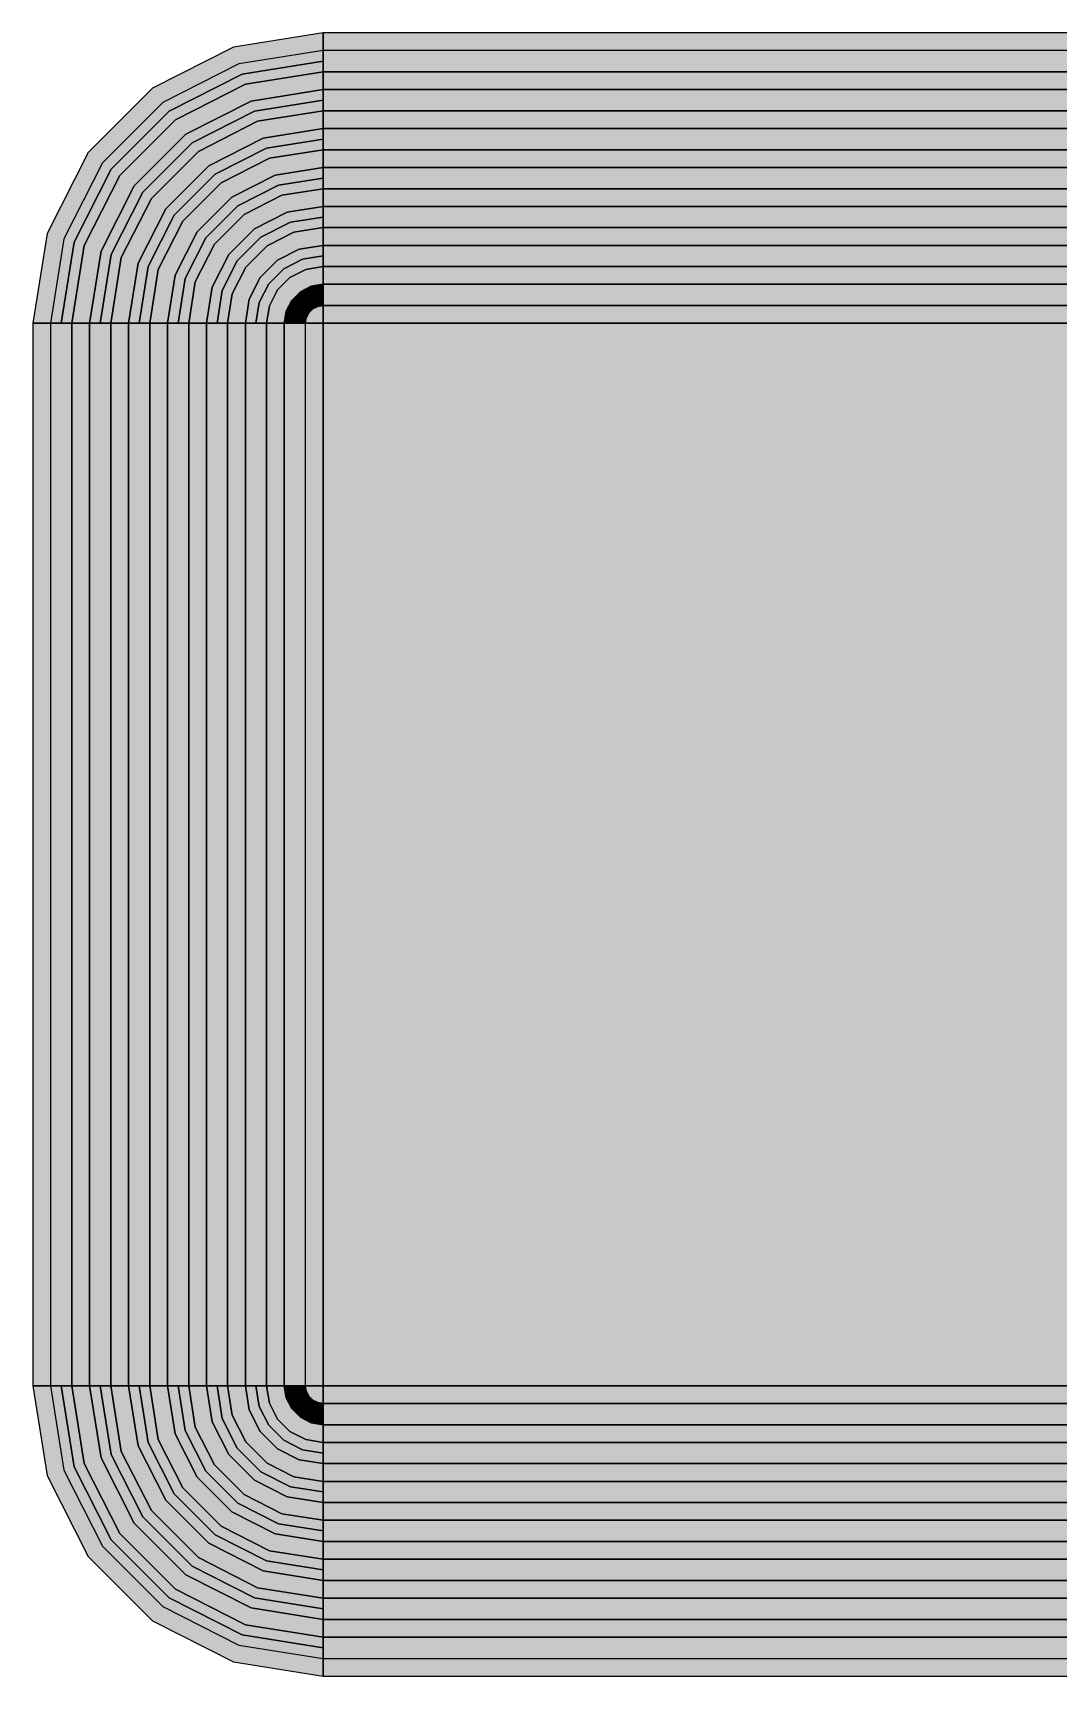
# Model space of a CAD drawing. Extents: x -200 to 7200, y -200 to 2100.
# Drawn here: x 84 to 228.8, y 834 to 1066 of the extents above; entities that cross this region are included whole.
import ezdxf

# ---------------------------------------------------------------- set-up
doc = ezdxf.new("R2010")
doc.units = 0
doc.header["$MEASUREMENT"] = 0
doc.layers.get('0').update_dxf_attribs({"linetype": 'CONTINUOUS'})
doc.layers.add('GAP', color=1, linetype='CONTINUOUS')
doc.layers.add('PIN', color=2, linetype='CONTINUOUS')

# ---------------------------------------------------------------- blocks, each defined once
blk = doc.blocks.new('R2C1BGAP')
for points in [[(125, 1066), (112.33, 1063.99), (100.9, 1058.17), (91.83, 1049.1), (86.01, 1037.67), (84, 1025), (88, 1025), (89.81, 1036.43), (95.07, 1046.75), (103.25, 1054.93), (113.57, 1060.19), (125, 1062), (125, 1066)], [(325, 1066), (125, 1066), (125, 1058), (325, 1058), (325, 1066)], [(125, 1062), (113.57, 1060.19), (103.25, 1054.93), (95.07, 1046.75), (89.81, 1036.43), (88, 1025), (92, 1025), (93.62, 1035.2), (98.3, 1044.4), (105.6, 1051.7), (114.8, 1056.38), (125, 1058), (125, 1062)], [(125, 1060.5), (114.03, 1058.76), (104.13, 1053.72), (96.28, 1045.87), (91.24, 1035.97), (89.5, 1025), (93.5, 1025), (95.04, 1034.73), (99.52, 1043.52), (106.48, 1050.48), (115.27, 1054.96), (125, 1056.5), (125, 1060.5)], [(325, 1060.5), (125, 1060.5), (125, 1052.5), (325, 1052.5), (325, 1060.5)], [(125, 1056.5), (115.27, 1054.96), (106.48, 1050.48), (99.52, 1043.52), (95.04, 1034.73), (93.5, 1025), (97.5, 1025), (98.85, 1033.5), (102.75, 1041.16), (108.84, 1047.25), (116.5, 1051.15), (125, 1052.5), (125, 1056.5)], [(125, 1055), (115.73, 1053.53), (107.37, 1049.27), (100.73, 1042.63), (96.47, 1034.27), (95, 1025), (99, 1025), (100.27, 1033.03), (103.97, 1040.28), (109.72, 1046.03), (116.97, 1049.73), (125, 1051), (125, 1055)], [(325, 1055), (125, 1055), (125, 1047), (325, 1047), (325, 1055)], [(125, 1051), (116.97, 1049.73), (109.72, 1046.03), (103.97, 1040.28), (100.27, 1033.03), (99, 1025), (103, 1025), (104.08, 1031.8), (107.2, 1037.93), (112.07, 1042.8), (118.2, 1045.92), (125, 1047), (125, 1051)], [(125, 1049.5), (117.43, 1048.3), (110.6, 1044.82), (105.18, 1039.4), (101.7, 1032.57), (100.5, 1025), (104.5, 1025), (105.5, 1031.33), (108.42, 1037.05), (112.95, 1041.58), (118.67, 1044.5), (125, 1045.5), (125, 1049.5)], [(325, 1049.5), (125, 1049.5), (125, 1041.5), (325, 1041.5), (325, 1049.5)], [(125, 1045.5), (118.67, 1044.5), (112.95, 1041.58), (108.42, 1037.05), (105.5, 1031.33), (104.5, 1025), (108.5, 1025), (109.31, 1030.1), (111.65, 1034.7), (115.3, 1038.35), (119.9, 1040.69), (125, 1041.5), (125, 1045.5)], [(125, 1044), (119.13, 1043.07), (113.83, 1040.37), (109.63, 1036.17), (106.93, 1030.87), (106, 1025), (110, 1025), (110.73, 1029.64), (112.86, 1033.82), (116.18, 1037.14), (120.36, 1039.27), (125, 1040), (125, 1044)], [(325, 1044), (125, 1044), (125, 1036), (325, 1036), (325, 1044)], [(125, 1040), (120.36, 1039.27), (116.18, 1037.14), (112.86, 1033.82), (110.73, 1029.64), (110, 1025), (114, 1025), (114.54, 1028.4), (116.1, 1031.47), (118.53, 1033.9), (121.6, 1035.46), (125, 1036), (125, 1040)], [(125, 1038.5), (120.83, 1037.84), (117.06, 1035.92), (114.08, 1032.94), (112.16, 1029.17), (111.5, 1025), (115.5, 1025), (115.96, 1027.94), (117.31, 1030.58), (119.42, 1032.69), (122.06, 1034.04), (125, 1034.5), (125, 1038.5)], [(325, 1038.5), (125, 1038.5), (125, 1030.5), (325, 1030.5), (325, 1038.5)], [(125, 1034.5), (122.06, 1034.04), (119.42, 1032.69), (117.31, 1030.58), (115.96, 1027.94), (115.5, 1025), (119.5, 1025), (119.77, 1026.7), (120.55, 1028.23), (121.77, 1029.45), (123.3, 1030.23), (125, 1030.5), (125, 1034.5)], [(125, 1033), (122.53, 1032.61), (120.3, 1031.47), (118.53, 1029.7), (117.39, 1027.47), (117, 1025), (121, 1025), (121.2, 1026.24), (121.76, 1027.35), (122.65, 1028.24), (123.76, 1028.8), (125, 1029), (125, 1033)], [(325, 1033), (125, 1033), (125, 1025), (325, 1025), (325, 1033)], [(125, 1029), (123.76, 1028.8), (122.65, 1028.24), (121.76, 1027.35), (121.2, 1026.24), (121, 1025), (125, 1025), (125, 1025), (125, 1025), (125, 1025), (125, 1025), (125, 1025), (125, 1029)], [(125, 872.5), (325, 872.5), (325, 1027.5), (125, 1027.5), (125, 872.5)], [(84, 1025), (84, 875), (92, 875), (92, 1025), (84, 1025)], [(89.5, 1025), (89.5, 875), (97.5, 875), (97.5, 1025), (89.5, 1025)], [(95, 1025), (95, 875), (103, 875), (103, 1025), (95, 1025)], [(100.5, 1025), (100.5, 875), (108.5, 875), (108.5, 1025), (100.5, 1025)], [(106, 1025), (106, 875), (114, 875), (114, 1025), (106, 1025)], [(111.5, 1025), (111.5, 875), (119.5, 875), (119.5, 1025), (111.5, 1025)], [(117, 1025), (117, 875), (125, 875), (125, 1025), (117, 1025)], [(84, 875), (86.01, 862.33), (91.83, 850.9), (100.9, 841.83), (112.33, 836.01), (125, 834), (125, 838), (113.57, 839.81), (103.25, 845.07), (95.07, 853.25), (89.81, 863.57), (88, 875), (84, 875)], [(88, 875), (89.81, 863.57), (95.07, 853.25), (103.25, 845.07), (113.57, 839.81), (125, 838), (125, 842), (114.8, 843.62), (105.6, 848.3), (98.3, 855.6), (93.62, 864.8), (92, 875), (88, 875)], [(89.5, 875), (91.24, 864.03), (96.28, 854.13), (104.13, 846.28), (114.03, 841.24), (125, 839.5), (125, 843.5), (115.27, 845.04), (106.48, 849.52), (99.52, 856.48), (95.04, 865.27), (93.5, 875), (89.5, 875)], [(93.5, 875), (95.04, 865.27), (99.52, 856.48), (106.48, 849.52), (115.27, 845.04), (125, 843.5), (125, 847.5), (116.5, 848.85), (108.84, 852.75), (102.75, 858.84), (98.85, 866.5), (97.5, 875), (93.5, 875)], [(95, 875), (96.47, 865.73), (100.73, 857.37), (107.37, 850.73), (115.73, 846.47), (125, 845), (125, 849), (116.97, 850.27), (109.72, 853.97), (103.97, 859.72), (100.27, 866.97), (99, 875), (95, 875)], [(99, 875), (100.27, 866.97), (103.97, 859.72), (109.72, 853.97), (116.97, 850.27), (125, 849), (125, 853), (118.2, 854.08), (112.07, 857.2), (107.2, 862.07), (104.08, 868.2), (103, 875), (99, 875)], [(100.5, 875), (101.7, 867.43), (105.18, 860.6), (110.6, 855.18), (117.43, 851.7), (125, 850.5), (125, 854.5), (118.67, 855.5), (112.95, 858.42), (108.42, 862.95), (105.5, 868.67), (104.5, 875), (100.5, 875)], [(104.5, 875), (105.5, 868.67), (108.42, 862.95), (112.95, 858.42), (118.67, 855.5), (125, 854.5), (125, 858.5), (119.9, 859.31), (115.3, 861.65), (111.65, 865.3), (109.31, 869.9), (108.5, 875), (104.5, 875)], [(106, 875), (106.93, 869.13), (109.63, 863.83), (113.83, 859.63), (119.13, 856.93), (125, 856), (125, 860), (120.36, 860.73), (116.18, 862.86), (112.86, 866.18), (110.73, 870.36), (110, 875), (106, 875)], [(110, 875), (110.73, 870.36), (112.86, 866.18), (116.18, 862.86), (120.36, 860.73), (125, 860), (125, 864), (121.6, 864.54), (118.53, 866.1), (116.1, 868.53), (114.54, 871.6), (114, 875), (110, 875)], [(111.5, 875), (112.16, 870.83), (114.08, 867.06), (117.06, 864.08), (120.83, 862.16), (125, 861.5), (125, 865.5), (122.06, 865.96), (119.42, 867.31), (117.31, 869.42), (115.96, 872.06), (115.5, 875), (111.5, 875)], [(115.5, 875), (115.96, 872.06), (117.31, 869.42), (119.42, 867.31), (122.06, 865.96), (125, 865.5), (125, 869.5), (123.3, 869.77), (121.77, 870.55), (120.55, 871.77), (119.77, 873.3), (119.5, 875), (115.5, 875)], [(117, 875), (117.39, 872.53), (118.53, 870.3), (120.3, 868.53), (122.53, 867.39), (125, 867), (125, 871), (123.76, 871.2), (122.65, 871.76), (121.76, 872.65), (121.2, 873.76), (121, 875), (117, 875)], [(121, 875), (121.2, 873.76), (121.76, 872.65), (122.65, 871.76), (123.76, 871.2), (125, 871), (125, 875), (125, 875), (125, 875), (125, 875), (125, 875), (125, 875), (121, 875)], [(125, 867), (325, 867), (325, 875), (125, 875), (125, 867)], [(125, 861.5), (325, 861.5), (325, 869.5), (125, 869.5), (125, 861.5)], [(125, 856), (325, 856), (325, 864), (125, 864), (125, 856)], [(125, 850.5), (325, 850.5), (325, 858.5), (125, 858.5), (125, 850.5)], [(125, 845), (325, 845), (325, 853), (125, 853), (125, 845)], [(125, 839.5), (325, 839.5), (325, 847.5), (125, 847.5), (125, 839.5)], [(125, 834), (325, 834), (325, 842), (125, 842), (125, 834)]]:
    blk.add_lwpolyline(points)
for points in [[(125, 1062), (125, 1066), (113.57, 1060.19), (112.33, 1063.99)], [(325, 1066), (125, 1066), (325, 1058), (125, 1058)], [(113.57, 1060.19), (112.33, 1063.99), (103.25, 1054.93), (100.9, 1058.17)], [(125, 1058), (125, 1062), (114.8, 1056.38), (113.57, 1060.19)], [(125, 1056.5), (125, 1060.5), (115.27, 1054.96), (114.03, 1058.76)], [(325, 1060.5), (125, 1060.5), (325, 1052.5), (125, 1052.5)], [(103.25, 1054.93), (100.9, 1058.17), (95.07, 1046.75), (91.83, 1049.1)], [(114.8, 1056.38), (113.57, 1060.19), (105.6, 1051.7), (103.25, 1054.93)], [(115.27, 1054.96), (114.03, 1058.76), (106.48, 1050.48), (104.13, 1053.72)], [(125, 1052.5), (125, 1056.5), (116.5, 1051.15), (115.27, 1054.96)], [(105.6, 1051.7), (103.25, 1054.93), (98.3, 1044.4), (95.07, 1046.75)], [(106.48, 1050.48), (104.13, 1053.72), (99.52, 1043.52), (96.28, 1045.87)], [(116.5, 1051.15), (115.27, 1054.96), (108.84, 1047.25), (106.48, 1050.48)], [(116.97, 1049.73), (115.73, 1053.53), (109.72, 1046.03), (107.37, 1049.27)], [(125, 1051), (125, 1055), (116.97, 1049.73), (115.73, 1053.53)], [(325, 1055), (125, 1055), (325, 1047), (125, 1047)], [(125, 1047), (125, 1051), (118.2, 1045.92), (116.97, 1049.73)], [(95.07, 1046.75), (91.83, 1049.1), (89.81, 1036.43), (86.01, 1037.67)], [(108.84, 1047.25), (106.48, 1050.48), (102.75, 1041.16), (99.52, 1043.52)], [(109.72, 1046.03), (107.37, 1049.27), (103.97, 1040.28), (100.73, 1042.63)], [(118.2, 1045.92), (116.97, 1049.73), (112.07, 1042.8), (109.72, 1046.03)], [(125, 1045.5), (125, 1049.5), (118.67, 1044.5), (117.43, 1048.3)], [(325, 1049.5), (125, 1049.5), (325, 1041.5), (125, 1041.5)], [(98.3, 1044.4), (95.07, 1046.75), (93.62, 1035.2), (89.81, 1036.43)], [(118.67, 1044.5), (117.43, 1048.3), (112.95, 1041.58), (110.6, 1044.82)], [(99.52, 1043.52), (96.28, 1045.87), (95.04, 1034.73), (91.24, 1035.97)], [(112.07, 1042.8), (109.72, 1046.03), (107.2, 1037.93), (103.97, 1040.28)], [(112.95, 1041.58), (110.6, 1044.82), (108.42, 1037.05), (105.18, 1039.4)], [(119.9, 1040.69), (118.67, 1044.5), (115.3, 1038.35), (112.95, 1041.58)], [(125, 1041.5), (125, 1045.5), (119.9, 1040.69), (118.67, 1044.5)], [(102.75, 1041.16), (99.52, 1043.52), (98.85, 1033.5), (95.04, 1034.73)], [(103.97, 1040.28), (100.73, 1042.63), (100.27, 1033.03), (96.47, 1034.27)], [(120.36, 1039.27), (119.13, 1043.07), (116.18, 1037.14), (113.83, 1040.37)], [(125, 1040), (125, 1044), (120.36, 1039.27), (119.13, 1043.07)], [(325, 1044), (125, 1044), (325, 1036), (125, 1036)], [(107.2, 1037.93), (103.97, 1040.28), (104.08, 1031.8), (100.27, 1033.03)], [(108.42, 1037.05), (105.18, 1039.4), (105.5, 1031.33), (101.7, 1032.57)], [(115.3, 1038.35), (112.95, 1041.58), (111.65, 1034.7), (108.42, 1037.05)], [(116.18, 1037.14), (113.83, 1040.37), (112.86, 1033.82), (109.63, 1036.17)], [(125, 1036), (125, 1040), (121.6, 1035.46), (120.36, 1039.27)], [(89.81, 1036.43), (86.01, 1037.67), (88, 1025), (84, 1025)], [(111.65, 1034.7), (108.42, 1037.05), (109.31, 1030.1), (105.5, 1031.33)], [(118.53, 1033.9), (116.18, 1037.14), (116.1, 1031.47), (112.86, 1033.82)], [(121.6, 1035.46), (120.36, 1039.27), (118.53, 1033.9), (116.18, 1037.14)], [(122.06, 1034.04), (120.83, 1037.84), (119.42, 1032.69), (117.06, 1035.92)], [(125, 1034.5), (125, 1038.5), (122.06, 1034.04), (120.83, 1037.84)], [(325, 1038.5), (125, 1038.5), (325, 1030.5), (125, 1030.5)], [(93.62, 1035.2), (89.81, 1036.43), (92, 1025), (88, 1025)], [(95.04, 1034.73), (91.24, 1035.97), (93.5, 1025), (89.5, 1025)], [(98.85, 1033.5), (95.04, 1034.73), (97.5, 1025), (93.5, 1025)], [(112.86, 1033.82), (109.63, 1036.17), (110.73, 1029.64), (106.93, 1030.87)], [(119.42, 1032.69), (117.06, 1035.92), (117.31, 1030.58), (114.08, 1032.94)], [(100.27, 1033.03), (96.47, 1034.27), (99, 1025), (95, 1025)], [(104.08, 1031.8), (100.27, 1033.03), (103, 1025), (99, 1025)], [(105.5, 1031.33), (101.7, 1032.57), (104.5, 1025), (100.5, 1025)], [(116.1, 1031.47), (112.86, 1033.82), (114.54, 1028.4), (110.73, 1029.64)], [(117.31, 1030.58), (114.08, 1032.94), (115.96, 1027.94), (112.16, 1029.17)], [(121.77, 1029.45), (119.42, 1032.69), (120.55, 1028.23), (117.31, 1030.58)], [(123.3, 1030.23), (122.06, 1034.04), (121.77, 1029.45), (119.42, 1032.69)], [(123.76, 1028.8), (122.53, 1032.61), (122.65, 1028.24), (120.3, 1031.47)], [(125, 1030.5), (125, 1034.5), (123.3, 1030.23), (122.06, 1034.04)], [(125, 1029), (125, 1033), (123.76, 1028.8), (122.53, 1032.61)], [(325, 1033), (125, 1033), (325, 1025), (125, 1025)], [(109.31, 1030.1), (105.5, 1031.33), (108.5, 1025), (104.5, 1025)], [(110.73, 1029.64), (106.93, 1030.87), (110, 1025), (106, 1025)], [(120.55, 1028.23), (117.31, 1030.58), (119.77, 1026.7), (115.96, 1027.94)], [(122.65, 1028.24), (120.3, 1031.47), (121.76, 1027.35), (118.53, 1029.7)], [(114.54, 1028.4), (110.73, 1029.64), (114, 1025), (110, 1025)], [(115.96, 1027.94), (112.16, 1029.17), (115.5, 1025), (111.5, 1025)], [(119.77, 1026.7), (115.96, 1027.94), (119.5, 1025), (115.5, 1025)], [(121.76, 1027.35), (118.53, 1029.7), (121.2, 1026.24), (117.39, 1027.47)], [(125, 1025), (122.65, 1028.24), (125, 1025), (121.76, 1027.35)], [(125, 1025), (123.76, 1028.8), (125, 1025), (122.65, 1028.24)], [(125, 1025), (125, 1029), (125, 1025), (123.76, 1028.8)], [(121.2, 1026.24), (117.39, 1027.47), (121, 1025), (117, 1025)], [(125, 1025), (121.2, 1026.24), (125, 1025), (121, 1025)], [(125, 1025), (121.76, 1027.35), (125, 1025), (121.2, 1026.24)], [(125, 872.5), (325, 872.5), (125, 1027.5), (325, 1027.5)], [(84, 1025), (84, 875), (92, 1025), (92, 875)], [(89.5, 1025), (89.5, 875), (97.5, 1025), (97.5, 875)], [(95, 1025), (95, 875), (103, 1025), (103, 875)], [(100.5, 1025), (100.5, 875), (108.5, 1025), (108.5, 875)], [(106, 1025), (106, 875), (114, 1025), (114, 875)], [(111.5, 1025), (111.5, 875), (119.5, 1025), (119.5, 875)], [(117, 1025), (117, 875), (125, 1025), (125, 875)], [(88, 875), (84, 875), (89.81, 863.57), (86.01, 862.33)], [(92, 875), (88, 875), (93.62, 864.8), (89.81, 863.57)], [(93.5, 875), (89.5, 875), (95.04, 865.27), (91.24, 864.03)], [(97.5, 875), (93.5, 875), (98.85, 866.5), (95.04, 865.27)], [(99, 875), (95, 875), (100.27, 866.97), (96.47, 865.73)], [(103, 875), (99, 875), (104.08, 868.2), (100.27, 866.97)], [(104.5, 875), (100.5, 875), (105.5, 868.67), (101.7, 867.43)], [(108.5, 875), (104.5, 875), (109.31, 869.9), (105.5, 868.67)], [(110, 875), (106, 875), (110.73, 870.36), (106.93, 869.13)], [(114, 875), (110, 875), (114.54, 871.6), (110.73, 870.36)], [(115.5, 875), (111.5, 875), (115.96, 872.06), (112.16, 870.83)], [(119.5, 875), (115.5, 875), (119.77, 873.3), (115.96, 872.06)], [(121, 875), (117, 875), (121.2, 873.76), (117.39, 872.53)], [(125, 875), (121, 875), (125, 875), (121.2, 873.76)], [(125, 875), (121.2, 873.76), (125, 875), (121.76, 872.65)], [(125, 875), (121.76, 872.65), (125, 875), (122.65, 871.76)], [(125, 875), (122.65, 871.76), (125, 875), (123.76, 871.2)], [(125, 875), (123.76, 871.2), (125, 875), (125, 871)], [(125, 867), (325, 867), (125, 875), (325, 875)], [(119.77, 873.3), (115.96, 872.06), (120.55, 871.77), (117.31, 869.42)], [(121.2, 873.76), (117.39, 872.53), (121.76, 872.65), (118.53, 870.3)], [(121.76, 872.65), (118.53, 870.3), (122.65, 871.76), (120.3, 868.53)], [(110.73, 870.36), (106.93, 869.13), (112.86, 866.18), (109.63, 863.83)], [(114.54, 871.6), (110.73, 870.36), (116.1, 868.53), (112.86, 866.18)], [(115.96, 872.06), (112.16, 870.83), (117.31, 869.42), (114.08, 867.06)], [(120.55, 871.77), (117.31, 869.42), (121.77, 870.55), (119.42, 867.31)], [(121.77, 870.55), (119.42, 867.31), (123.3, 869.77), (122.06, 865.96)], [(122.65, 871.76), (120.3, 868.53), (123.76, 871.2), (122.53, 867.39)], [(123.76, 871.2), (122.53, 867.39), (125, 871), (125, 867)], [(104.08, 868.2), (100.27, 866.97), (107.2, 862.07), (103.97, 859.72)], [(105.5, 868.67), (101.7, 867.43), (108.42, 862.95), (105.18, 860.6)], [(109.31, 869.9), (105.5, 868.67), (111.65, 865.3), (108.42, 862.95)], [(116.1, 868.53), (112.86, 866.18), (118.53, 866.1), (116.18, 862.86)], [(117.31, 869.42), (114.08, 867.06), (119.42, 867.31), (117.06, 864.08)], [(123.3, 869.77), (122.06, 865.96), (125, 869.5), (125, 865.5)], [(125, 861.5), (325, 861.5), (125, 869.5), (325, 869.5)], [(98.85, 866.5), (95.04, 865.27), (102.75, 858.84), (99.52, 856.48)], [(100.27, 866.97), (96.47, 865.73), (103.97, 859.72), (100.73, 857.37)], [(112.86, 866.18), (109.63, 863.83), (116.18, 862.86), (113.83, 859.63)], [(118.53, 866.1), (116.18, 862.86), (121.6, 864.54), (120.36, 860.73)], [(119.42, 867.31), (117.06, 864.08), (122.06, 865.96), (120.83, 862.16)], [(122.06, 865.96), (120.83, 862.16), (125, 865.5), (125, 861.5)], [(89.81, 863.57), (86.01, 862.33), (95.07, 853.25), (91.83, 850.9)], [(93.62, 864.8), (89.81, 863.57), (98.3, 855.6), (95.07, 853.25)], [(95.04, 865.27), (91.24, 864.03), (99.52, 856.48), (96.28, 854.13)], [(111.65, 865.3), (108.42, 862.95), (115.3, 861.65), (112.95, 858.42)], [(121.6, 864.54), (120.36, 860.73), (125, 864), (125, 860)], [(125, 856), (325, 856), (125, 864), (325, 864)], [(107.2, 862.07), (103.97, 859.72), (112.07, 857.2), (109.72, 853.97)], [(108.42, 862.95), (105.18, 860.6), (112.95, 858.42), (110.6, 855.18)], [(115.3, 861.65), (112.95, 858.42), (119.9, 859.31), (118.67, 855.5)], [(116.18, 862.86), (113.83, 859.63), (120.36, 860.73), (119.13, 856.93)], [(120.36, 860.73), (119.13, 856.93), (125, 860), (125, 856)], [(102.75, 858.84), (99.52, 856.48), (108.84, 852.75), (106.48, 849.52)], [(103.97, 859.72), (100.73, 857.37), (109.72, 853.97), (107.37, 850.73)], [(112.95, 858.42), (110.6, 855.18), (118.67, 855.5), (117.43, 851.7)], [(119.9, 859.31), (118.67, 855.5), (125, 858.5), (125, 854.5)], [(125, 850.5), (325, 850.5), (125, 858.5), (325, 858.5)], [(99.52, 856.48), (96.28, 854.13), (106.48, 849.52), (104.13, 846.28)], [(112.07, 857.2), (109.72, 853.97), (118.2, 854.08), (116.97, 850.27)], [(98.3, 855.6), (95.07, 853.25), (105.6, 848.3), (103.25, 845.07)], [(109.72, 853.97), (107.37, 850.73), (116.97, 850.27), (115.73, 846.47)], [(118.2, 854.08), (116.97, 850.27), (125, 853), (125, 849)], [(118.67, 855.5), (117.43, 851.7), (125, 854.5), (125, 850.5)], [(95.07, 853.25), (91.83, 850.9), (103.25, 845.07), (100.9, 841.83)], [(108.84, 852.75), (106.48, 849.52), (116.5, 848.85), (115.27, 845.04)], [(125, 845), (325, 845), (125, 853), (325, 853)], [(106.48, 849.52), (104.13, 846.28), (115.27, 845.04), (114.03, 841.24)], [(116.97, 850.27), (115.73, 846.47), (125, 849), (125, 845)], [(105.6, 848.3), (103.25, 845.07), (114.8, 843.62), (113.57, 839.81)], [(116.5, 848.85), (115.27, 845.04), (125, 847.5), (125, 843.5)], [(125, 839.5), (325, 839.5), (125, 847.5), (325, 847.5)], [(103.25, 845.07), (100.9, 841.83), (113.57, 839.81), (112.33, 836.01)], [(115.27, 845.04), (114.03, 841.24), (125, 843.5), (125, 839.5)], [(114.8, 843.62), (113.57, 839.81), (125, 842), (125, 838)], [(125, 834), (325, 834), (125, 842), (325, 842)], [(113.57, 839.81), (112.33, 836.01), (125, 838), (125, 834)]]:
    blk.add_solid(points)
blk = doc.blocks.new('R2C1BPIN')
for points in [[(125, 1063.5), (113.1, 1061.62), (102.37, 1056.15), (93.85, 1047.63), (88.38, 1036.9), (86.5, 1025), (88, 1025), (89.81, 1036.43), (95.07, 1046.75), (103.25, 1054.93), (113.57, 1060.19), (125, 1062), (125, 1063.5)], [(325, 1063.5), (125, 1063.5), (125, 1060.5), (325, 1060.5), (325, 1063.5)], [(125, 1062), (113.57, 1060.19), (103.25, 1054.93), (95.07, 1046.75), (89.81, 1036.43), (88, 1025), (89.5, 1025), (91.24, 1035.97), (96.28, 1045.87), (104.13, 1053.72), (114.03, 1058.76), (125, 1060.5), (125, 1062)], [(125, 1058), (114.8, 1056.38), (105.6, 1051.7), (98.3, 1044.4), (93.62, 1035.2), (92, 1025), (93.5, 1025), (95.04, 1034.73), (99.52, 1043.52), (106.48, 1050.48), (115.27, 1054.96), (125, 1056.5), (125, 1058)], [(325, 1058), (125, 1058), (125, 1055), (325, 1055), (325, 1058)], [(125, 1056.5), (115.27, 1054.96), (106.48, 1050.48), (99.52, 1043.52), (95.04, 1034.73), (93.5, 1025), (95, 1025), (96.47, 1034.27), (100.73, 1042.63), (107.37, 1049.27), (115.73, 1053.53), (125, 1055), (125, 1056.5)], [(125, 1052.5), (116.5, 1051.15), (108.84, 1047.25), (102.75, 1041.16), (98.85, 1033.5), (97.5, 1025), (99, 1025), (100.27, 1033.03), (103.97, 1040.28), (109.72, 1046.03), (116.97, 1049.73), (125, 1051), (125, 1052.5)], [(125, 1051), (116.97, 1049.73), (109.72, 1046.03), (103.97, 1040.28), (100.27, 1033.03), (99, 1025), (100.5, 1025), (101.7, 1032.57), (105.18, 1039.4), (110.6, 1044.82), (117.43, 1048.3), (125, 1049.5), (125, 1051)], [(325, 1052.5), (125, 1052.5), (125, 1049.5), (325, 1049.5), (325, 1052.5)], [(125, 1047), (118.2, 1045.92), (112.07, 1042.8), (107.2, 1037.93), (104.08, 1031.8), (103, 1025), (104.5, 1025), (105.5, 1031.33), (108.42, 1037.05), (112.95, 1041.58), (118.67, 1044.5), (125, 1045.5), (125, 1047)], [(325, 1047), (125, 1047), (125, 1044), (325, 1044), (325, 1047)], [(125, 1045.5), (118.67, 1044.5), (112.95, 1041.58), (108.42, 1037.05), (105.5, 1031.33), (104.5, 1025), (106, 1025), (106.93, 1030.87), (109.63, 1036.17), (113.83, 1040.37), (119.13, 1043.07), (125, 1044), (125, 1045.5)], [(125, 1041.5), (119.9, 1040.69), (115.3, 1038.35), (111.65, 1034.7), (109.31, 1030.1), (108.5, 1025), (110, 1025), (110.73, 1029.64), (112.86, 1033.82), (116.18, 1037.14), (120.36, 1039.27), (125, 1040), (125, 1041.5)], [(125, 1040), (120.36, 1039.27), (116.18, 1037.14), (112.86, 1033.82), (110.73, 1029.64), (110, 1025), (111.5, 1025), (112.16, 1029.17), (114.08, 1032.94), (117.06, 1035.92), (120.83, 1037.84), (125, 1038.5), (125, 1040)], [(325, 1041.5), (125, 1041.5), (125, 1038.5), (325, 1038.5), (325, 1041.5)], [(125, 1036), (121.6, 1035.46), (118.53, 1033.9), (116.1, 1031.47), (114.54, 1028.4), (114, 1025), (115.5, 1025), (115.96, 1027.94), (117.31, 1030.58), (119.42, 1032.69), (122.06, 1034.04), (125, 1034.5), (125, 1036)], [(325, 1036), (125, 1036), (125, 1033), (325, 1033), (325, 1036)], [(125, 1034.5), (122.06, 1034.04), (119.42, 1032.69), (117.31, 1030.58), (115.96, 1027.94), (115.5, 1025), (117, 1025), (117.39, 1027.47), (118.53, 1029.7), (120.3, 1031.47), (122.53, 1032.61), (125, 1033), (125, 1034.5)], [(125, 1030.5), (123.3, 1030.23), (121.77, 1029.45), (120.55, 1028.23), (119.77, 1026.7), (119.5, 1025), (121, 1025), (121.2, 1026.24), (121.76, 1027.35), (122.65, 1028.24), (123.76, 1028.8), (125, 1029), (125, 1030.5)], [(325, 1030.5), (125, 1030.5), (125, 1027.5), (325, 1027.5), (325, 1030.5)], [(125, 1029), (123.76, 1028.8), (122.65, 1028.24), (121.76, 1027.35), (121.2, 1026.24), (121, 1025), (122.5, 1025), (122.62, 1025.77), (122.98, 1026.47), (123.53, 1027.02), (124.23, 1027.38), (125, 1027.5), (125, 1029)], [(86.5, 1025), (86.5, 875), (89.5, 875), (89.5, 1025), (86.5, 1025)], [(92, 1025), (92, 875), (95, 875), (95, 1025), (92, 1025)], [(97.5, 1025), (97.5, 875), (100.5, 875), (100.5, 1025), (97.5, 1025)], [(103, 1025), (103, 875), (106, 875), (106, 1025), (103, 1025)], [(108.5, 1025), (108.5, 875), (111.5, 875), (111.5, 1025), (108.5, 1025)], [(114, 1025), (114, 875), (117, 875), (117, 1025), (114, 1025)], [(119.5, 1025), (119.5, 875), (122.5, 875), (122.5, 1025), (119.5, 1025)], [(125, 875), (325, 875), (325, 1025), (125, 1025), (125, 875)], [(86.5, 875), (88.38, 863.1), (93.85, 852.37), (102.37, 843.85), (113.1, 838.38), (125, 836.5), (125, 838), (113.57, 839.81), (103.25, 845.07), (95.07, 853.25), (89.81, 863.57), (88, 875), (86.5, 875)], [(88, 875), (89.81, 863.57), (95.07, 853.25), (103.25, 845.07), (113.57, 839.81), (125, 838), (125, 839.5), (114.03, 841.24), (104.13, 846.28), (96.28, 854.13), (91.24, 864.03), (89.5, 875), (88, 875)], [(92, 875), (93.62, 864.8), (98.3, 855.6), (105.6, 848.3), (114.8, 843.62), (125, 842), (125, 843.5), (115.27, 845.04), (106.48, 849.52), (99.52, 856.48), (95.04, 865.27), (93.5, 875), (92, 875)], [(93.5, 875), (95.04, 865.27), (99.52, 856.48), (106.48, 849.52), (115.27, 845.04), (125, 843.5), (125, 845), (115.73, 846.47), (107.37, 850.73), (100.73, 857.37), (96.47, 865.73), (95, 875), (93.5, 875)], [(97.5, 875), (98.85, 866.5), (102.75, 858.84), (108.84, 852.75), (116.5, 848.85), (125, 847.5), (125, 849), (116.97, 850.27), (109.72, 853.97), (103.97, 859.72), (100.27, 866.97), (99, 875), (97.5, 875)], [(99, 875), (100.27, 866.97), (103.97, 859.72), (109.72, 853.97), (116.97, 850.27), (125, 849), (125, 850.5), (117.43, 851.7), (110.6, 855.18), (105.18, 860.6), (101.7, 867.43), (100.5, 875), (99, 875)], [(103, 875), (104.08, 868.2), (107.2, 862.07), (112.07, 857.2), (118.2, 854.08), (125, 853), (125, 854.5), (118.67, 855.5), (112.95, 858.42), (108.42, 862.95), (105.5, 868.67), (104.5, 875), (103, 875)], [(104.5, 875), (105.5, 868.67), (108.42, 862.95), (112.95, 858.42), (118.67, 855.5), (125, 854.5), (125, 856), (119.13, 856.93), (113.83, 859.63), (109.63, 863.83), (106.93, 869.13), (106, 875), (104.5, 875)], [(108.5, 875), (109.31, 869.9), (111.65, 865.3), (115.3, 861.65), (119.9, 859.31), (125, 858.5), (125, 860), (120.36, 860.73), (116.18, 862.86), (112.86, 866.18), (110.73, 870.36), (110, 875), (108.5, 875)], [(110, 875), (110.73, 870.36), (112.86, 866.18), (116.18, 862.86), (120.36, 860.73), (125, 860), (125, 861.5), (120.83, 862.16), (117.06, 864.08), (114.08, 867.06), (112.16, 870.83), (111.5, 875), (110, 875)], [(114, 875), (114.54, 871.6), (116.1, 868.53), (118.53, 866.1), (121.6, 864.54), (125, 864), (125, 865.5), (122.06, 865.96), (119.42, 867.31), (117.31, 869.42), (115.96, 872.06), (115.5, 875), (114, 875)], [(115.5, 875), (115.96, 872.06), (117.31, 869.42), (119.42, 867.31), (122.06, 865.96), (125, 865.5), (125, 867), (122.53, 867.39), (120.3, 868.53), (118.53, 870.3), (117.39, 872.53), (117, 875), (115.5, 875)], [(119.5, 875), (119.77, 873.3), (120.55, 871.77), (121.77, 870.55), (123.3, 869.77), (125, 869.5), (125, 871), (123.76, 871.2), (122.65, 871.76), (121.76, 872.65), (121.2, 873.76), (121, 875), (119.5, 875)], [(121, 875), (121.2, 873.76), (121.76, 872.65), (122.65, 871.76), (123.76, 871.2), (125, 871), (125, 872.5), (124.23, 872.62), (123.53, 872.98), (122.98, 873.53), (122.62, 874.23), (122.5, 875), (121, 875)], [(125, 869.5), (325, 869.5), (325, 872.5), (125, 872.5), (125, 869.5)], [(125, 864), (325, 864), (325, 867), (125, 867), (125, 864)], [(125, 858.5), (325, 858.5), (325, 861.5), (125, 861.5), (125, 858.5)], [(125, 853), (325, 853), (325, 856), (125, 856), (125, 853)], [(125, 847.5), (325, 847.5), (325, 850.5), (125, 850.5), (125, 847.5)], [(125, 842), (325, 842), (325, 845), (125, 845), (125, 842)], [(125, 836.5), (325, 836.5), (325, 839.5), (125, 839.5), (125, 836.5)]]:
    blk.add_lwpolyline(points)
for points in [[(125, 1062), (125, 1063.5), (113.57, 1060.19), (113.1, 1061.62)], [(325, 1063.5), (125, 1063.5), (325, 1060.5), (125, 1060.5)], [(113.57, 1060.19), (113.1, 1061.62), (103.25, 1054.93), (102.37, 1056.15)], [(125, 1060.5), (125, 1062), (114.03, 1058.76), (113.57, 1060.19)], [(114.03, 1058.76), (113.57, 1060.19), (104.13, 1053.72), (103.25, 1054.93)], [(125, 1056.5), (125, 1058), (115.27, 1054.96), (114.8, 1056.38)], [(325, 1058), (125, 1058), (325, 1055), (125, 1055)], [(103.25, 1054.93), (102.37, 1056.15), (95.07, 1046.75), (93.85, 1047.63)], [(115.27, 1054.96), (114.8, 1056.38), (106.48, 1050.48), (105.6, 1051.7)], [(125, 1055), (125, 1056.5), (115.73, 1053.53), (115.27, 1054.96)], [(104.13, 1053.72), (103.25, 1054.93), (96.28, 1045.87), (95.07, 1046.75)], [(115.73, 1053.53), (115.27, 1054.96), (107.37, 1049.27), (106.48, 1050.48)], [(106.48, 1050.48), (105.6, 1051.7), (99.52, 1043.52), (98.3, 1044.4)], [(116.97, 1049.73), (116.5, 1051.15), (109.72, 1046.03), (108.84, 1047.25)], [(125, 1051), (125, 1052.5), (116.97, 1049.73), (116.5, 1051.15)], [(125, 1049.5), (125, 1051), (117.43, 1048.3), (116.97, 1049.73)], [(325, 1052.5), (125, 1052.5), (325, 1049.5), (125, 1049.5)], [(107.37, 1049.27), (106.48, 1050.48), (100.73, 1042.63), (99.52, 1043.52)], [(117.43, 1048.3), (116.97, 1049.73), (110.6, 1044.82), (109.72, 1046.03)], [(95.07, 1046.75), (93.85, 1047.63), (89.81, 1036.43), (88.38, 1036.9)], [(96.28, 1045.87), (95.07, 1046.75), (91.24, 1035.97), (89.81, 1036.43)], [(109.72, 1046.03), (108.84, 1047.25), (103.97, 1040.28), (102.75, 1041.16)], [(125, 1045.5), (125, 1047), (118.67, 1044.5), (118.2, 1045.92)], [(325, 1047), (125, 1047), (325, 1044), (125, 1044)], [(99.52, 1043.52), (98.3, 1044.4), (95.04, 1034.73), (93.62, 1035.2)], [(110.6, 1044.82), (109.72, 1046.03), (105.18, 1039.4), (103.97, 1040.28)], [(118.67, 1044.5), (118.2, 1045.92), (112.95, 1041.58), (112.07, 1042.8)], [(119.13, 1043.07), (118.67, 1044.5), (113.83, 1040.37), (112.95, 1041.58)], [(125, 1044), (125, 1045.5), (119.13, 1043.07), (118.67, 1044.5)], [(100.73, 1042.63), (99.52, 1043.52), (96.47, 1034.27), (95.04, 1034.73)], [(112.95, 1041.58), (112.07, 1042.8), (108.42, 1037.05), (107.2, 1037.93)], [(103.97, 1040.28), (102.75, 1041.16), (100.27, 1033.03), (98.85, 1033.5)], [(105.18, 1039.4), (103.97, 1040.28), (101.7, 1032.57), (100.27, 1033.03)], [(113.83, 1040.37), (112.95, 1041.58), (109.63, 1036.17), (108.42, 1037.05)], [(120.36, 1039.27), (119.9, 1040.69), (116.18, 1037.14), (115.3, 1038.35)], [(125, 1040), (125, 1041.5), (120.36, 1039.27), (119.9, 1040.69)], [(125, 1038.5), (125, 1040), (120.83, 1037.84), (120.36, 1039.27)], [(325, 1041.5), (125, 1041.5), (325, 1038.5), (125, 1038.5)], [(108.42, 1037.05), (107.2, 1037.93), (105.5, 1031.33), (104.08, 1031.8)], [(109.63, 1036.17), (108.42, 1037.05), (106.93, 1030.87), (105.5, 1031.33)], [(116.18, 1037.14), (115.3, 1038.35), (112.86, 1033.82), (111.65, 1034.7)], [(117.06, 1035.92), (116.18, 1037.14), (114.08, 1032.94), (112.86, 1033.82)], [(120.83, 1037.84), (120.36, 1039.27), (117.06, 1035.92), (116.18, 1037.14)], [(89.81, 1036.43), (88.38, 1036.9), (88, 1025), (86.5, 1025)], [(91.24, 1035.97), (89.81, 1036.43), (89.5, 1025), (88, 1025)], [(95.04, 1034.73), (93.62, 1035.2), (93.5, 1025), (92, 1025)], [(96.47, 1034.27), (95.04, 1034.73), (95, 1025), (93.5, 1025)], [(122.06, 1034.04), (121.6, 1035.46), (119.42, 1032.69), (118.53, 1033.9)], [(125, 1034.5), (125, 1036), (122.06, 1034.04), (121.6, 1035.46)], [(325, 1036), (125, 1036), (325, 1033), (125, 1033)], [(100.27, 1033.03), (98.85, 1033.5), (99, 1025), (97.5, 1025)], [(101.7, 1032.57), (100.27, 1033.03), (100.5, 1025), (99, 1025)], [(112.86, 1033.82), (111.65, 1034.7), (110.73, 1029.64), (109.31, 1030.1)], [(114.08, 1032.94), (112.86, 1033.82), (112.16, 1029.17), (110.73, 1029.64)], [(119.42, 1032.69), (118.53, 1033.9), (117.31, 1030.58), (116.1, 1031.47)], [(120.3, 1031.47), (119.42, 1032.69), (118.53, 1029.7), (117.31, 1030.58)], [(122.53, 1032.61), (122.06, 1034.04), (120.3, 1031.47), (119.42, 1032.69)], [(125, 1033), (125, 1034.5), (122.53, 1032.61), (122.06, 1034.04)], [(105.5, 1031.33), (104.08, 1031.8), (104.5, 1025), (103, 1025)], [(106.93, 1030.87), (105.5, 1031.33), (106, 1025), (104.5, 1025)], [(110.73, 1029.64), (109.31, 1030.1), (110, 1025), (108.5, 1025)], [(117.31, 1030.58), (116.1, 1031.47), (115.96, 1027.94), (114.54, 1028.4)], [(118.53, 1029.7), (117.31, 1030.58), (117.39, 1027.47), (115.96, 1027.94)], [(123.76, 1028.8), (123.3, 1030.23), (122.65, 1028.24), (121.77, 1029.45)], [(125, 1029), (125, 1030.5), (123.76, 1028.8), (123.3, 1030.23)], [(325, 1030.5), (125, 1030.5), (325, 1027.5), (125, 1027.5)], [(112.16, 1029.17), (110.73, 1029.64), (111.5, 1025), (110, 1025)], [(115.96, 1027.94), (114.54, 1028.4), (115.5, 1025), (114, 1025)], [(117.39, 1027.47), (115.96, 1027.94), (117, 1025), (115.5, 1025)], [(121.76, 1027.35), (120.55, 1028.23), (121.2, 1026.24), (119.77, 1026.7)], [(122.65, 1028.24), (121.77, 1029.45), (121.76, 1027.35), (120.55, 1028.23)], [(123.53, 1027.02), (122.65, 1028.24), (122.98, 1026.47), (121.76, 1027.35)], [(124.23, 1027.38), (123.76, 1028.8), (123.53, 1027.02), (122.65, 1028.24)], [(125, 1027.5), (125, 1029), (124.23, 1027.38), (123.76, 1028.8)], [(121.2, 1026.24), (119.77, 1026.7), (121, 1025), (119.5, 1025)], [(122.62, 1025.77), (121.2, 1026.24), (122.5, 1025), (121, 1025)], [(122.98, 1026.47), (121.76, 1027.35), (122.62, 1025.77), (121.2, 1026.24)], [(86.5, 1025), (86.5, 875), (89.5, 1025), (89.5, 875)], [(92, 1025), (92, 875), (95, 1025), (95, 875)], [(97.5, 1025), (97.5, 875), (100.5, 1025), (100.5, 875)], [(103, 1025), (103, 875), (106, 1025), (106, 875)], [(108.5, 1025), (108.5, 875), (111.5, 1025), (111.5, 875)], [(114, 1025), (114, 875), (117, 1025), (117, 875)], [(119.5, 1025), (119.5, 875), (122.5, 1025), (122.5, 875)], [(125, 875), (325, 875), (125, 1025), (325, 1025)], [(88, 875), (86.5, 875), (89.81, 863.57), (88.38, 863.1)], [(89.5, 875), (88, 875), (91.24, 864.03), (89.81, 863.57)], [(93.5, 875), (92, 875), (95.04, 865.27), (93.62, 864.8)], [(95, 875), (93.5, 875), (96.47, 865.73), (95.04, 865.27)], [(99, 875), (97.5, 875), (100.27, 866.97), (98.85, 866.5)], [(100.5, 875), (99, 875), (101.7, 867.43), (100.27, 866.97)], [(104.5, 875), (103, 875), (105.5, 868.67), (104.08, 868.2)], [(106, 875), (104.5, 875), (106.93, 869.13), (105.5, 868.67)], [(110, 875), (108.5, 875), (110.73, 870.36), (109.31, 869.9)], [(111.5, 875), (110, 875), (112.16, 870.83), (110.73, 870.36)], [(115.5, 875), (114, 875), (115.96, 872.06), (114.54, 871.6)], [(117, 875), (115.5, 875), (117.39, 872.53), (115.96, 872.06)], [(121, 875), (119.5, 875), (121.2, 873.76), (119.77, 873.3)], [(122.5, 875), (121, 875), (122.62, 874.23), (121.2, 873.76)], [(117.39, 872.53), (115.96, 872.06), (118.53, 870.3), (117.31, 869.42)], [(121.2, 873.76), (119.77, 873.3), (121.76, 872.65), (120.55, 871.77)], [(121.76, 872.65), (120.55, 871.77), (122.65, 871.76), (121.77, 870.55)], [(122.62, 874.23), (121.2, 873.76), (122.98, 873.53), (121.76, 872.65)], [(122.98, 873.53), (121.76, 872.65), (123.53, 872.98), (122.65, 871.76)], [(123.53, 872.98), (122.65, 871.76), (124.23, 872.62), (123.76, 871.2)], [(124.23, 872.62), (123.76, 871.2), (125, 872.5), (125, 871)], [(125, 869.5), (325, 869.5), (125, 872.5), (325, 872.5)], [(110.73, 870.36), (109.31, 869.9), (112.86, 866.18), (111.65, 865.3)], [(112.16, 870.83), (110.73, 870.36), (114.08, 867.06), (112.86, 866.18)], [(115.96, 872.06), (114.54, 871.6), (117.31, 869.42), (116.1, 868.53)], [(118.53, 870.3), (117.31, 869.42), (120.3, 868.53), (119.42, 867.31)], [(122.65, 871.76), (121.77, 870.55), (123.76, 871.2), (123.3, 869.77)], [(123.76, 871.2), (123.3, 869.77), (125, 871), (125, 869.5)], [(105.5, 868.67), (104.08, 868.2), (108.42, 862.95), (107.2, 862.07)], [(106.93, 869.13), (105.5, 868.67), (109.63, 863.83), (108.42, 862.95)], [(117.31, 869.42), (116.1, 868.53), (119.42, 867.31), (118.53, 866.1)], [(120.3, 868.53), (119.42, 867.31), (122.53, 867.39), (122.06, 865.96)], [(96.47, 865.73), (95.04, 865.27), (100.73, 857.37), (99.52, 856.48)], [(100.27, 866.97), (98.85, 866.5), (103.97, 859.72), (102.75, 858.84)], [(101.7, 867.43), (100.27, 866.97), (105.18, 860.6), (103.97, 859.72)], [(112.86, 866.18), (111.65, 865.3), (116.18, 862.86), (115.3, 861.65)], [(114.08, 867.06), (112.86, 866.18), (117.06, 864.08), (116.18, 862.86)], [(119.42, 867.31), (118.53, 866.1), (122.06, 865.96), (121.6, 864.54)], [(122.06, 865.96), (121.6, 864.54), (125, 865.5), (125, 864)], [(122.53, 867.39), (122.06, 865.96), (125, 867), (125, 865.5)], [(125, 864), (325, 864), (125, 867), (325, 867)], [(89.81, 863.57), (88.38, 863.1), (95.07, 853.25), (93.85, 852.37)], [(91.24, 864.03), (89.81, 863.57), (96.28, 854.13), (95.07, 853.25)], [(95.04, 865.27), (93.62, 864.8), (99.52, 856.48), (98.3, 855.6)], [(109.63, 863.83), (108.42, 862.95), (113.83, 859.63), (112.95, 858.42)], [(117.06, 864.08), (116.18, 862.86), (120.83, 862.16), (120.36, 860.73)], [(108.42, 862.95), (107.2, 862.07), (112.95, 858.42), (112.07, 857.2)], [(116.18, 862.86), (115.3, 861.65), (120.36, 860.73), (119.9, 859.31)], [(120.36, 860.73), (119.9, 859.31), (125, 860), (125, 858.5)], [(120.83, 862.16), (120.36, 860.73), (125, 861.5), (125, 860)], [(125, 858.5), (325, 858.5), (125, 861.5), (325, 861.5)], [(103.97, 859.72), (102.75, 858.84), (109.72, 853.97), (108.84, 852.75)], [(105.18, 860.6), (103.97, 859.72), (110.6, 855.18), (109.72, 853.97)], [(112.95, 858.42), (112.07, 857.2), (118.67, 855.5), (118.2, 854.08)], [(113.83, 859.63), (112.95, 858.42), (119.13, 856.93), (118.67, 855.5)], [(99.52, 856.48), (98.3, 855.6), (106.48, 849.52), (105.6, 848.3)], [(100.73, 857.37), (99.52, 856.48), (107.37, 850.73), (106.48, 849.52)], [(119.13, 856.93), (118.67, 855.5), (125, 856), (125, 854.5)], [(96.28, 854.13), (95.07, 853.25), (104.13, 846.28), (103.25, 845.07)], [(109.72, 853.97), (108.84, 852.75), (116.97, 850.27), (116.5, 848.85)], [(110.6, 855.18), (109.72, 853.97), (117.43, 851.7), (116.97, 850.27)], [(118.67, 855.5), (118.2, 854.08), (125, 854.5), (125, 853)], [(125, 853), (325, 853), (125, 856), (325, 856)], [(95.07, 853.25), (93.85, 852.37), (103.25, 845.07), (102.37, 843.85)], [(117.43, 851.7), (116.97, 850.27), (125, 850.5), (125, 849)], [(106.48, 849.52), (105.6, 848.3), (115.27, 845.04), (114.8, 843.62)], [(107.37, 850.73), (106.48, 849.52), (115.73, 846.47), (115.27, 845.04)], [(116.97, 850.27), (116.5, 848.85), (125, 849), (125, 847.5)], [(125, 847.5), (325, 847.5), (125, 850.5), (325, 850.5)], [(103.25, 845.07), (102.37, 843.85), (113.57, 839.81), (113.1, 838.38)], [(104.13, 846.28), (103.25, 845.07), (114.03, 841.24), (113.57, 839.81)], [(115.27, 845.04), (114.8, 843.62), (125, 843.5), (125, 842)], [(115.73, 846.47), (115.27, 845.04), (125, 845), (125, 843.5)], [(125, 842), (325, 842), (125, 845), (325, 845)], [(114.03, 841.24), (113.57, 839.81), (125, 839.5), (125, 838)], [(113.57, 839.81), (113.1, 838.38), (125, 838), (125, 836.5)], [(125, 836.5), (325, 836.5), (125, 839.5), (325, 839.5)]]:
    blk.add_solid(points)

msp = doc.modelspace()

# ---------------------------------------------------------------- block references
at = {"layer": 'GAP'}
msp.add_blockref('R2C1BGAP', (0, 0), dxfattribs=at)
at = {"layer": 'PIN'}
msp.add_blockref('R2C1BPIN', (0, 0), dxfattribs=at)

doc.saveas('drawing.dxf')
